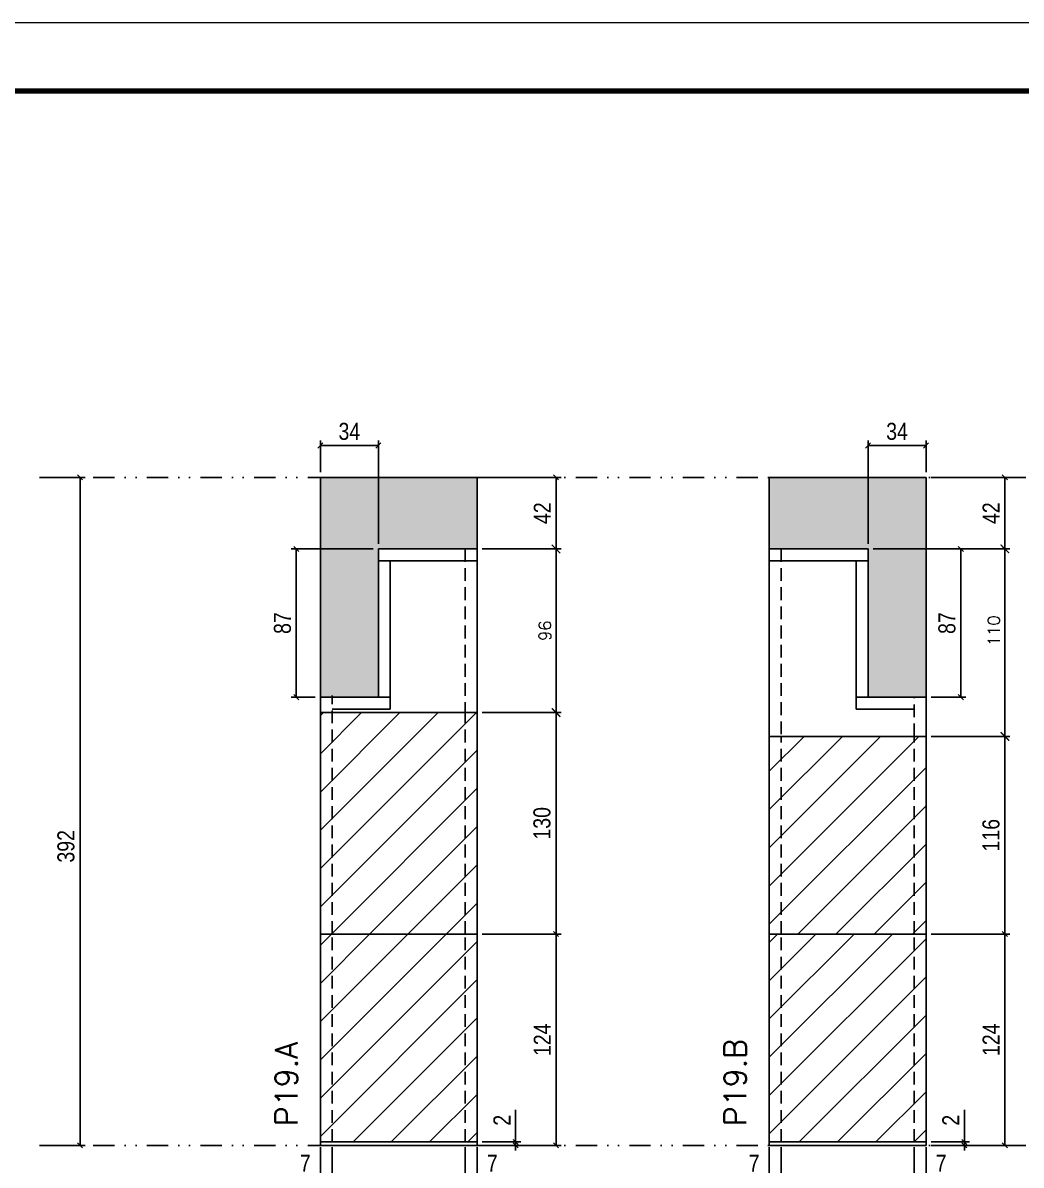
# Model space of a CAD drawing. Extents: x 28748 to 35002, y 14885 to 43501.
# Drawn here: x 30745 to 31330, y 34790 to 35461 of the extents above; entities that cross this region are included whole.
import ezdxf

# ---------------------------------------------------------------- set-up
doc = ezdxf.new("R2010")
doc.units = 0
for name, pattern in [('DASHED', [0.75, 0.5, -0.25]), ('DIVIDE2', [0.625, 0.25, -0.125, 0, -0.125, 0, -0.125]), ('HIDDEN', [0.375, 0.25, -0.125])]:
    doc.linetypes.add(name, pattern=pattern)
for name, color, linetype in [('COTA', 241, 'Continuous'), ('FUNDOS', 1, 'Continuous'), ('Nível', 160, 'Continuous'), ('Painéis', 200, 'Continuous'), ('SARR_2.2x7', 40, 'Continuous'), ('Sarrafo de Pressão', 42, 'HIDDEN')]:
    doc.layers.add(name, color=color, linetype=linetype)
for name, color, linetype, lineweight in [('Folhas', 255, 'Continuous', 9), ('Hachura', 251, 'Continuous', 9), ('SARRAFO DE PRESSAO', 251, 'DASHED', 9), ('Texto Seção', 7, 'Continuous', 15)]:
    doc.layers.add(name, color=color, linetype=linetype, lineweight=lineweight)
doc.styles.add('COTA TECNICA', font='techl___.ttf', dxfattribs={"height": 10})
doc.styles.add('COTA TECNICA-50', font='techl___.ttf', dxfattribs={"height": 10})
doc.styles.add('REGUA-120', font='ROMANS.shx', dxfattribs={"height": 15})
doc.styles.add('ROMANS', font='romans.shx')
doc.dimstyles.new('COTA PAINEL-50', dxfattribs={"dimtxt": 10, "dimasz": 3, "dimexe": 3, "dimexo": 3, "dimgap": 3, "dimtad": 1, "dimdec": 1, "dimzin": 12, "dimdsep": 46, "dimtxsty": 'COTA TECNICA-50', "dimblk1": 'OBLIQUE', "dimblk2": 'OBLIQUE', "dimsah": 1, "dimcen": 0.9, "dimclrd": 4, "dimclre": 4, "dimclrt": 240, "dimadec": 1, "dimazin": 3, "dimtfac": 1, "dimtdec": 1, "dimtmove": 0, "dimatfit": 3, "dimfxl": 1, "dimtolj": 1, "dimtzin": 12, "dimarcsym": 0})
doc.dimstyles.new('Cota Paínel', dxfattribs={"dimtxt": 7, "dimasz": 5, "dimexe": 3, "dimexo": 3, "dimgap": 3, "dimtad": 1, "dimdec": 1, "dimzin": 12, "dimdsep": 46, "dimtxsty": 'ROMANS', "dimblk": 'ARCHTICK', "dimcen": 0, "dimclrd": 4, "dimclre": 4, "dimclrt": 1, "dimadec": 1, "dimazin": 3, "dimtfac": 1, "dimtdec": 1, "dimtmove": 0, "dimatfit": 3, "dimldrblk": 'OBLIQUE', "dimfxl": 1, "dimtolj": 1, "dimtzin": 12, "dimarcsym": 0})
doc.dimstyles.new('PAINEL', dxfattribs={"dimtxt": 10, "dimasz": 3, "dimexe": 3, "dimexo": 3, "dimgap": 3, "dimtad": 1, "dimdec": 1, "dimzin": 12, "dimdsep": 46, "dimtxsty": 'COTA TECNICA', "dimblk1": 'OBLIQUE', "dimblk2": 'OBLIQUE', "dimsah": 1, "dimcen": 0.9, "dimclrd": 4, "dimclre": 4, "dimclrt": 240, "dimadec": 1, "dimazin": 3, "dimtfac": 1, "dimtdec": 1, "dimtmove": 0, "dimatfit": 3, "dimfxl": 1, "dimtolj": 1, "dimtzin": 12, "dimarcsym": 0})
pattern_1 = [(45, (28374.635, 35518.069), (-11.22532, 11.22532), [])]

# ---------------------------------------------------------------- blocks, each defined once
blk = doc.blocks.new('9999999999')
at = {"layer": 'Folhas'}
blk.add_lwpolyline([(98138.98, 34190.21), (99623.98, 34190.21), (99623.98, 35240.21), (98138.98, 35240.21)], close=True, dxfattribs=at)
at = {"layer": 'Folhas', "color": 30, "const_width": 3}
blk.add_lwpolyline([(98213.98, 34230.21), (99583.98, 34230.21), (99583.98, 35200.21), (98213.98, 35200.21)], close=True, dxfattribs=at)
blk = doc.blocks.new('_Oblique')
at = {"color": 0, "linetype": 'ByBlock', "lineweight": -2}
blk.add_line((-0.5, -0.5), (0.5, 0.5), dxfattribs=at)
blk = doc.blocks.new('*D1644')
at = {"layer": 'COTA', "color": 4, "linetype": 'ByBlock', "lineweight": -2, "transparency": 16777216}
for p, q in [((30757.5, 35194), (30781.22, 35194)), ((30778.22, 35194), (30778.22, 34802)), ((30757.5, 34802), (30781.22, 34802))]:
    blk.add_line(p, q, dxfattribs=at)
at = {"layer": 'Defpoints', "color": 0, "linetype": 'ByBlock', "transparency": 16777216}
for p in [(30754.5, 35194), (30754.5, 34802), (30778.22, 34802)]:
    blk.add_point(p, dxfattribs=at)
at = {"layer": 'COTA', "color": 4, "linetype": 'ByBlock', "lineweight": -2, "transparency": 16777216, "xscale": 3, "yscale": 3, "zscale": 3}
for p, rotation in [((30778.22, 35194), 90), ((30778.22, 34802), 270)]:
    blk.add_blockref('_Oblique', p, dxfattribs=dict(at, rotation=rotation))
at = {"layer": 'COTA', "color": 240, "linetype": 'ByBlock', "transparency": 16777216, "insert": (30769.97, 34977.5), "char_height": 10, "attachment_point": 5, "rotation": 90, "style": 'COTA TECNICA'}
blk.add_mtext('\\A1;392', dxfattribs=at)
blk = doc.blocks.new('*D645')
at = {"layer": 'COTA', "color": 4, "lineweight": -2, "transparency": 16777216}
for p, q in [((30919.2, 34801), (30919.2, 34746.83)), ((31011.2, 34801), (31011.2, 34746.83)), ((30919.2, 34749.83), (31011.2, 34749.83))]:
    blk.add_line(p, q, dxfattribs=at)
at = {"layer": 'Defpoints', "color": 0, "transparency": 16777216}
for p in [(30919.2, 34804), (31011.2, 34804), (31011.2, 34749.83)]:
    blk.add_point(p, dxfattribs=at)
at = {"layer": 'COTA', "color": 4, "lineweight": -2, "transparency": 16777216, "xscale": 3, "yscale": 3, "zscale": 3, "rotation": 180}
blk.add_blockref('_Oblique', (30919.2, 34749.83), dxfattribs=at)
at = {"layer": 'COTA', "color": 4, "lineweight": -2, "transparency": 16777216, "xscale": 3, "yscale": 3, "zscale": 3}
blk.add_blockref('_Oblique', (31011.2, 34749.83), dxfattribs=at)
at = {"layer": 'COTA', "color": 240, "transparency": 16777216, "insert": (30965.2, 34757.91), "char_height": 10, "attachment_point": 5, "style": 'COTA TECNICA'}
blk.add_mtext('\\A1;92', dxfattribs=at)
blk = doc.blocks.new('*D646')
at = {"layer": 'COTA', "color": 4, "lineweight": -2, "transparency": 16777216}
for p, q in [((31014.2, 34926), (31060.44, 34926)), ((31057.44, 34802), (31057.44, 34926)), ((31014.2, 34802), (31060.44, 34802))]:
    blk.add_line(p, q, dxfattribs=at)
at = {"layer": 'Defpoints', "color": 0, "transparency": 16777216}
for p in [(31011.2, 34926), (31057.44, 34926), (31011.2, 34802)]:
    blk.add_point(p, dxfattribs=at)
at = {"layer": 'COTA', "color": 4, "lineweight": -2, "transparency": 16777216, "xscale": 3, "yscale": 3, "zscale": 3}
for p, rotation in [((31057.44, 34926), 90), ((31057.44, 34802), 270)]:
    blk.add_blockref('_Oblique', p, dxfattribs=dict(at, rotation=rotation))
at = {"layer": 'COTA', "color": 240, "transparency": 16777216, "insert": (31049.37, 34864), "char_height": 10, "attachment_point": 5, "rotation": 90, "style": 'COTA TECNICA-50'}
blk.add_mtext('\\A1;124', dxfattribs=at)
blk = doc.blocks.new('*D647')
at = {"layer": 'COTA', "color": 4, "lineweight": -2, "transparency": 16777216}
for p, q in [((31033.73, 34804), (31033.73, 34822.8)), ((31014.2, 34804), (31036.73, 34804)), ((31033.73, 34802), (31033.73, 34804)), ((31014.2, 34802), (31036.73, 34802)), ((31033.73, 34802), (31033.73, 34799))]:
    blk.add_line(p, q, dxfattribs=at)
at = {"layer": 'Defpoints', "color": 0, "transparency": 16777216}
for p in [(31011.2, 34804), (31011.2, 34802), (31033.73, 34802)]:
    blk.add_point(p, dxfattribs=at)
at = {"layer": 'COTA', "color": 4, "lineweight": -2, "transparency": 16777216, "xscale": 3, "yscale": 3, "zscale": 3}
for p, rotation in [((31033.73, 34804), 270), ((31033.73, 34802), 90)]:
    blk.add_blockref('_Oblique', p, dxfattribs=dict(at, rotation=rotation))
at = {"layer": 'COTA', "color": 240, "transparency": 16777216, "insert": (31025.73, 34816.75), "char_height": 10, "attachment_point": 5, "rotation": 90, "style": 'COTA TECNICA-50'}
blk.add_mtext('\\A1;2', dxfattribs=at)
blk = doc.blocks.new('*D648')
at = {"layer": 'COTA', "color": 4, "lineweight": -2, "transparency": 16777216}
for p, q in [((30919.2, 34799), (30919.2, 34780.49)), ((30926.2, 34801), (30926.2, 34780.49)), ((30919.2, 34783.49), (30904.47, 34783.49)), ((30926.2, 34783.49), (30919.2, 34783.49))]:
    blk.add_line(p, q, dxfattribs=at)
at = {"layer": 'Defpoints', "color": 0, "transparency": 16777216}
for p in [(30926.2, 34804), (30919.2, 34802), (30919.2, 34783.49)]:
    blk.add_point(p, dxfattribs=at)
at = {"layer": 'COTA', "color": 4, "lineweight": -2, "transparency": 16777216, "xscale": 3, "yscale": 3, "zscale": 3, "rotation": 180}
blk.add_blockref('_Oblique', (30919.2, 34783.49), dxfattribs=at)
at = {"layer": 'COTA', "color": 4, "lineweight": -2, "transparency": 16777216, "xscale": 3, "yscale": 3, "zscale": 3}
blk.add_blockref('_Oblique', (30926.2, 34783.49), dxfattribs=at)
at = {"layer": 'COTA', "color": 240, "transparency": 16777216, "insert": (30910.34, 34791.56), "char_height": 10, "attachment_point": 5, "style": 'COTA TECNICA-50'}
blk.add_mtext('\\A1;7', dxfattribs=at)
blk = doc.blocks.new('*D649')
at = {"layer": 'COTA', "color": 4, "lineweight": -2, "transparency": 16777216}
for p, q in [((31004.2, 34801), (31004.2, 34780.49)), ((31011.2, 34799), (31011.2, 34780.49)), ((31004.2, 34783.49), (31011.2, 34783.49)), ((31011.2, 34783.49), (31025.93, 34783.49))]:
    blk.add_line(p, q, dxfattribs=at)
at = {"layer": 'Defpoints', "color": 0, "transparency": 16777216}
for p in [(31004.2, 34804), (31011.2, 34802), (31011.2, 34783.49)]:
    blk.add_point(p, dxfattribs=at)
at = {"layer": 'COTA', "color": 4, "lineweight": -2, "transparency": 16777216, "xscale": 3, "yscale": 3, "zscale": 3, "rotation": 180}
blk.add_blockref('_Oblique', (31004.2, 34783.49), dxfattribs=at)
at = {"layer": 'COTA', "color": 4, "lineweight": -2, "transparency": 16777216, "xscale": 3, "yscale": 3, "zscale": 3}
blk.add_blockref('_Oblique', (31011.2, 34783.49), dxfattribs=at)
at = {"layer": 'COTA', "color": 240, "transparency": 16777216, "insert": (31020.07, 34791.56), "char_height": 10, "attachment_point": 5, "style": 'COTA TECNICA-50'}
blk.add_mtext('\\A1;7', dxfattribs=at)
blk = doc.blocks.new('*D736')
at = {"layer": 'COTA', "color": 4, "lineweight": -2, "transparency": 16777216}
for p, q in [((31182.49, 34801), (31182.49, 34746.83)), ((31274.49, 34801), (31274.49, 34746.83)), ((31182.49, 34749.83), (31274.49, 34749.83))]:
    blk.add_line(p, q, dxfattribs=at)
at = {"layer": 'Defpoints', "color": 0, "transparency": 16777216}
for p in [(31182.49, 34804), (31274.49, 34804), (31274.49, 34749.83)]:
    blk.add_point(p, dxfattribs=at)
at = {"layer": 'COTA', "color": 4, "lineweight": -2, "transparency": 16777216, "xscale": 3, "yscale": 3, "zscale": 3, "rotation": 180}
blk.add_blockref('_Oblique', (31182.49, 34749.83), dxfattribs=at)
at = {"layer": 'COTA', "color": 4, "lineweight": -2, "transparency": 16777216, "xscale": 3, "yscale": 3, "zscale": 3}
blk.add_blockref('_Oblique', (31274.49, 34749.83), dxfattribs=at)
at = {"layer": 'COTA', "color": 240, "transparency": 16777216, "insert": (31228.49, 34757.91), "char_height": 10, "attachment_point": 5, "style": 'COTA TECNICA'}
blk.add_mtext('\\A1;92', dxfattribs=at)
blk = doc.blocks.new('*D737')
at = {"layer": 'COTA', "color": 4, "lineweight": -2, "transparency": 16777216}
for p, q in [((31277.49, 34926), (31323.73, 34926)), ((31320.73, 34802), (31320.73, 34926)), ((31277.49, 34802), (31323.73, 34802))]:
    blk.add_line(p, q, dxfattribs=at)
at = {"layer": 'Defpoints', "color": 0, "transparency": 16777216}
for p in [(31274.49, 34926), (31320.73, 34926), (31274.49, 34802)]:
    blk.add_point(p, dxfattribs=at)
at = {"layer": 'COTA', "color": 4, "lineweight": -2, "transparency": 16777216, "xscale": 3, "yscale": 3, "zscale": 3}
for p, rotation in [((31320.73, 34926), 90), ((31320.73, 34802), 270)]:
    blk.add_blockref('_Oblique', p, dxfattribs=dict(at, rotation=rotation))
at = {"layer": 'COTA', "color": 240, "transparency": 16777216, "insert": (31312.66, 34864), "char_height": 10, "attachment_point": 5, "rotation": 90, "style": 'COTA TECNICA-50'}
blk.add_mtext('\\A1;124', dxfattribs=at)
blk = doc.blocks.new('*D738')
at = {"layer": 'COTA', "color": 4, "lineweight": -2, "transparency": 16777216}
for p, q in [((31297.02, 34804), (31297.02, 34822.8)), ((31277.49, 34804), (31300.02, 34804)), ((31297.02, 34802), (31297.02, 34804)), ((31277.49, 34802), (31300.02, 34802)), ((31297.02, 34802), (31297.02, 34799))]:
    blk.add_line(p, q, dxfattribs=at)
at = {"layer": 'Defpoints', "color": 0, "transparency": 16777216}
for p in [(31274.49, 34804), (31274.49, 34802), (31297.02, 34802)]:
    blk.add_point(p, dxfattribs=at)
at = {"layer": 'COTA', "color": 4, "lineweight": -2, "transparency": 16777216, "xscale": 3, "yscale": 3, "zscale": 3}
for p, rotation in [((31297.02, 34804), 270), ((31297.02, 34802), 90)]:
    blk.add_blockref('_Oblique', p, dxfattribs=dict(at, rotation=rotation))
at = {"layer": 'COTA', "color": 240, "transparency": 16777216, "insert": (31289.02, 34816.75), "char_height": 10, "attachment_point": 5, "rotation": 90, "style": 'COTA TECNICA-50'}
blk.add_mtext('\\A1;2', dxfattribs=at)
blk = doc.blocks.new('*D739')
at = {"layer": 'COTA', "color": 4, "lineweight": -2, "transparency": 16777216}
for p, q in [((31182.49, 34799), (31182.49, 34780.49)), ((31189.49, 34801), (31189.49, 34780.49)), ((31182.49, 34783.49), (31167.76, 34783.49)), ((31189.49, 34783.49), (31182.49, 34783.49))]:
    blk.add_line(p, q, dxfattribs=at)
at = {"layer": 'Defpoints', "color": 0, "transparency": 16777216}
for p in [(31189.49, 34804), (31182.49, 34802), (31182.49, 34783.49)]:
    blk.add_point(p, dxfattribs=at)
at = {"layer": 'COTA', "color": 4, "lineweight": -2, "transparency": 16777216, "xscale": 3, "yscale": 3, "zscale": 3, "rotation": 180}
blk.add_blockref('_Oblique', (31182.49, 34783.49), dxfattribs=at)
at = {"layer": 'COTA', "color": 4, "lineweight": -2, "transparency": 16777216, "xscale": 3, "yscale": 3, "zscale": 3}
blk.add_blockref('_Oblique', (31189.49, 34783.49), dxfattribs=at)
at = {"layer": 'COTA', "color": 240, "transparency": 16777216, "insert": (31173.63, 34791.56), "char_height": 10, "attachment_point": 5, "style": 'COTA TECNICA-50'}
blk.add_mtext('\\A1;7', dxfattribs=at)
blk = doc.blocks.new('*D740')
at = {"layer": 'COTA', "color": 4, "lineweight": -2, "transparency": 16777216}
for p, q in [((31267.49, 34801), (31267.49, 34780.49)), ((31274.49, 34799), (31274.49, 34780.49)), ((31267.49, 34783.49), (31274.49, 34783.49)), ((31274.49, 34783.49), (31289.22, 34783.49))]:
    blk.add_line(p, q, dxfattribs=at)
at = {"layer": 'Defpoints', "color": 0, "transparency": 16777216}
for p in [(31267.49, 34804), (31274.49, 34802), (31274.49, 34783.49)]:
    blk.add_point(p, dxfattribs=at)
at = {"layer": 'COTA', "color": 4, "lineweight": -2, "transparency": 16777216, "xscale": 3, "yscale": 3, "zscale": 3, "rotation": 180}
blk.add_blockref('_Oblique', (31267.49, 34783.49), dxfattribs=at)
at = {"layer": 'COTA', "color": 4, "lineweight": -2, "transparency": 16777216, "xscale": 3, "yscale": 3, "zscale": 3}
blk.add_blockref('_Oblique', (31274.49, 34783.49), dxfattribs=at)
at = {"layer": 'COTA', "color": 240, "transparency": 16777216, "insert": (31283.36, 34791.56), "char_height": 10, "attachment_point": 5, "style": 'COTA TECNICA-50'}
blk.add_mtext('\\A1;7', dxfattribs=at)
blk = doc.blocks.new('*D741')
at = {"layer": 'Defpoints', "color": 0, "linetype": 'ByBlock', "transparency": 16777216}
for p in [(31274.49, 35042), (31320.73, 35042), (31274.49, 34926)]:
    blk.add_point(p, dxfattribs=at)
at = {"layer": 'FUNDOS', "color": 4, "linetype": 'ByBlock', "lineweight": -2, "transparency": 16777216}
for p, q in [((31277.49, 35042), (31323.73, 35042)), ((31320.73, 34926), (31320.73, 35042)), ((31277.49, 34926), (31323.73, 34926))]:
    blk.add_line(p, q, dxfattribs=at)
at = {"layer": 'FUNDOS', "color": 4, "linetype": 'ByBlock', "lineweight": -2, "transparency": 16777216, "xscale": 3, "yscale": 3, "zscale": 3}
for p, rotation in [((31320.73, 35042), 90), ((31320.73, 34926), 270)]:
    blk.add_blockref('_Oblique', p, dxfattribs=dict(at, rotation=rotation))
at = {"layer": 'FUNDOS', "color": 240, "linetype": 'ByBlock', "transparency": 16777216, "insert": (31312.63, 34984), "char_height": 10, "attachment_point": 5, "rotation": 90, "style": 'COTA TECNICA'}
blk.add_mtext('\\A1;116', dxfattribs=at)
blk = doc.blocks.new('_ArchTick')
at = {"color": 0, "linetype": 'ByBlock', "const_width": 0.15}
blk.add_lwpolyline([(-0.5, -0.5), (0.5, 0.5)], dxfattribs=at)
blk = doc.blocks.new('*D1362')
at = {"layer": 'COTA', "color": 4, "lineweight": -2, "transparency": 16777216}
for p, q in [((31014.2, 35152), (31060.44, 35152)), ((31057.44, 35152), (31057.44, 35056)), ((31014.2, 35056), (31060.44, 35056))]:
    blk.add_line(p, q, dxfattribs=at)
at = {"layer": 'Defpoints', "color": 0, "transparency": 16777216}
for p in [(31011.2, 35152), (31011.2, 35056), (31057.44, 35056)]:
    blk.add_point(p, dxfattribs=at)
at = {"layer": 'COTA', "color": 4, "lineweight": -2, "transparency": 16777216, "xscale": 5, "yscale": 5, "zscale": 5}
for p, rotation in [((31057.44, 35152), 90), ((31057.44, 35056), 270)]:
    blk.add_blockref('_ArchTick', p, dxfattribs=dict(at, rotation=rotation))
at = {"layer": 'COTA', "color": 1, "transparency": 16777216, "insert": (31050.94, 35104), "char_height": 7, "attachment_point": 5, "rotation": 90, "style": 'ROMANS'}
blk.add_mtext('\\A1;96', dxfattribs=at)
blk = doc.blocks.new('*D2176')
at = {"layer": 'COTA', "color": 4, "lineweight": -2, "transparency": 16777216}
for p, q in [((31014.2, 35194), (31060.44, 35194)), ((31057.44, 35152), (31057.44, 35194)), ((31014.2, 35152), (31060.44, 35152))]:
    blk.add_line(p, q, dxfattribs=at)
at = {"layer": 'Defpoints', "color": 0, "transparency": 16777216}
for p in [(31011.2, 35194), (31057.44, 35194), (31011.2, 35152)]:
    blk.add_point(p, dxfattribs=at)
at = {"layer": 'COTA', "color": 4, "lineweight": -2, "transparency": 16777216, "xscale": 3, "yscale": 3, "zscale": 3}
for p, rotation in [((31057.44, 35194), 90), ((31057.44, 35152), 270)]:
    blk.add_blockref('_Oblique', p, dxfattribs=dict(at, rotation=rotation))
at = {"layer": 'COTA', "color": 240, "transparency": 16777216, "insert": (31049.37, 35173), "char_height": 10, "attachment_point": 5, "rotation": 90, "style": 'COTA TECNICA'}
blk.add_mtext('\\A1;42', dxfattribs=at)
blk = doc.blocks.new('*D2177')
at = {"layer": 'COTA', "color": 4, "lineweight": -2, "transparency": 16777216}
for p, q in [((31014.2, 35056), (31060.44, 35056)), ((31057.44, 34926), (31057.44, 35056)), ((31014.2, 34926), (31060.44, 34926))]:
    blk.add_line(p, q, dxfattribs=at)
at = {"layer": 'Defpoints', "color": 0, "transparency": 16777216}
for p in [(31011.2, 35056), (31057.44, 35056), (31011.2, 34926)]:
    blk.add_point(p, dxfattribs=at)
at = {"layer": 'COTA', "color": 4, "lineweight": -2, "transparency": 16777216, "xscale": 3, "yscale": 3, "zscale": 3}
for p, rotation in [((31057.44, 35056), 90), ((31057.44, 34926), 270)]:
    blk.add_blockref('_Oblique', p, dxfattribs=dict(at, rotation=rotation))
at = {"layer": 'COTA', "color": 240, "transparency": 16777216, "insert": (31049.22, 34991), "char_height": 10, "attachment_point": 5, "rotation": 90, "style": 'COTA TECNICA'}
blk.add_mtext('\\A1;130', dxfattribs=at)
blk = doc.blocks.new('*D2178')
at = {"layer": 'COTA', "color": 4, "lineweight": -2, "transparency": 16777216}
for p, q in [((30950.2, 35152), (30902.07, 35152)), ((30905.07, 35152), (30905.07, 35065)), ((30916.2, 35065), (30902.07, 35065))]:
    blk.add_line(p, q, dxfattribs=at)
at = {"layer": 'Defpoints', "color": 0, "transparency": 16777216}
for p in [(30953.2, 35152), (30905.07, 35065), (30919.2, 35065)]:
    blk.add_point(p, dxfattribs=at)
at = {"layer": 'COTA', "color": 4, "lineweight": -2, "transparency": 16777216, "xscale": 3, "yscale": 3, "zscale": 3}
for p, rotation in [((30905.07, 35152), 90), ((30905.07, 35065), 270)]:
    blk.add_blockref('_Oblique', p, dxfattribs=dict(at, rotation=rotation))
at = {"layer": 'COTA', "color": 240, "transparency": 16777216, "insert": (30896.98, 35108.5), "char_height": 10, "attachment_point": 5, "rotation": 90, "style": 'COTA TECNICA'}
blk.add_mtext('\\A1;87', dxfattribs=at)
blk = doc.blocks.new('*D2295')
at = {"layer": 'COTA', "color": 4, "lineweight": -2, "transparency": 16777216}
for p, q in [((30919.2, 35197), (30919.2, 35215.72)), ((30919.2, 35212.72), (30953.2, 35212.72)), ((30953.2, 35155), (30953.2, 35215.72))]:
    blk.add_line(p, q, dxfattribs=at)
at = {"layer": 'Defpoints', "color": 0, "transparency": 16777216}
for p in [(30953.2, 35212.72), (30919.2, 35194), (30953.2, 35152)]:
    blk.add_point(p, dxfattribs=at)
at = {"layer": 'COTA', "color": 4, "lineweight": -2, "transparency": 16777216, "xscale": 3, "yscale": 3, "zscale": 3, "rotation": 180}
blk.add_blockref('_Oblique', (30919.2, 35212.72), dxfattribs=at)
at = {"layer": 'COTA', "color": 4, "lineweight": -2, "transparency": 16777216, "xscale": 3, "yscale": 3, "zscale": 3}
blk.add_blockref('_Oblique', (30953.2, 35212.72), dxfattribs=at)
at = {"layer": 'COTA', "color": 240, "transparency": 16777216, "insert": (30936.2, 35220.94), "char_height": 10, "attachment_point": 5, "style": 'COTA TECNICA'}
blk.add_mtext('\\A1;34', dxfattribs=at)
blk = doc.blocks.new('*D2493')
at = {"layer": 'COTA', "color": 4, "lineweight": -2, "transparency": 16777216}
for p, q in [((31243.49, 35152), (31323.73, 35152)), ((31320.73, 35152), (31320.73, 35042)), ((31277.49, 35042), (31323.73, 35042))]:
    blk.add_line(p, q, dxfattribs=at)
at = {"layer": 'Defpoints', "color": 0, "transparency": 16777216}
for p in [(31240.49, 35152), (31274.49, 35042), (31320.73, 35042)]:
    blk.add_point(p, dxfattribs=at)
at = {"layer": 'COTA', "color": 4, "lineweight": -2, "transparency": 16777216, "xscale": 5, "yscale": 5, "zscale": 5}
for p, rotation in [((31320.73, 35152), 90), ((31320.73, 35042), 270)]:
    blk.add_blockref('_ArchTick', p, dxfattribs=dict(at, rotation=rotation))
at = {"layer": 'COTA', "color": 1, "transparency": 16777216, "insert": (31314.23, 35104), "char_height": 7, "attachment_point": 5, "rotation": 90, "style": 'ROMANS'}
blk.add_mtext('\\A1;110', dxfattribs=at)
blk = doc.blocks.new('*D2495')
at = {"layer": 'COTA', "color": 4, "lineweight": -2, "transparency": 16777216}
for p, q in [((31277.49, 35194), (31323.73, 35194)), ((31320.73, 35152), (31320.73, 35194)), ((31243.49, 35152), (31323.73, 35152))]:
    blk.add_line(p, q, dxfattribs=at)
at = {"layer": 'Defpoints', "color": 0, "transparency": 16777216}
for p in [(31274.49, 35194), (31320.73, 35194), (31240.49, 35152)]:
    blk.add_point(p, dxfattribs=at)
at = {"layer": 'COTA', "color": 4, "lineweight": -2, "transparency": 16777216, "xscale": 3, "yscale": 3, "zscale": 3}
for p, rotation in [((31320.73, 35194), 90), ((31320.73, 35152), 270)]:
    blk.add_blockref('_Oblique', p, dxfattribs=dict(at, rotation=rotation))
at = {"layer": 'COTA', "color": 240, "transparency": 16777216, "insert": (31312.66, 35173), "char_height": 10, "attachment_point": 5, "rotation": 90, "style": 'COTA TECNICA'}
blk.add_mtext('\\A1;42', dxfattribs=at)
blk = doc.blocks.new('*D2496')
at = {"layer": 'COTA', "color": 4, "lineweight": -2, "transparency": 16777216}
for p, q in [((31243.49, 35152), (31297.88, 35152)), ((31294.88, 35152), (31294.88, 35065)), ((31277.49, 35065), (31297.88, 35065))]:
    blk.add_line(p, q, dxfattribs=at)
at = {"layer": 'Defpoints', "color": 0, "transparency": 16777216}
for p in [(31240.49, 35152), (31274.49, 35065), (31294.88, 35065)]:
    blk.add_point(p, dxfattribs=at)
at = {"layer": 'COTA', "color": 4, "lineweight": -2, "transparency": 16777216, "xscale": 3, "yscale": 3, "zscale": 3}
for p, rotation in [((31294.88, 35152), 90), ((31294.88, 35065), 270)]:
    blk.add_blockref('_Oblique', p, dxfattribs=dict(at, rotation=rotation))
at = {"layer": 'COTA', "color": 240, "transparency": 16777216, "insert": (31286.79, 35108.5), "char_height": 10, "attachment_point": 5, "rotation": 90, "style": 'COTA TECNICA'}
blk.add_mtext('\\A1;87', dxfattribs=at)
blk = doc.blocks.new('*D2497')
at = {"layer": 'COTA', "color": 4, "lineweight": -2, "transparency": 16777216}
for p, q in [((31240.49, 35155), (31240.49, 35215.72)), ((31274.49, 35212.72), (31240.49, 35212.72)), ((31274.49, 35197), (31274.49, 35215.72))]:
    blk.add_line(p, q, dxfattribs=at)
at = {"layer": 'Defpoints', "color": 0, "transparency": 16777216}
for p in [(31240.49, 35212.72), (31274.49, 35194), (31240.49, 35152)]:
    blk.add_point(p, dxfattribs=at)
at = {"layer": 'COTA', "color": 4, "lineweight": -2, "transparency": 16777216, "xscale": 3, "yscale": 3, "zscale": 3, "rotation": 180}
blk.add_blockref('_Oblique', (31240.49, 35212.72), dxfattribs=at)
at = {"layer": 'COTA', "color": 4, "lineweight": -2, "transparency": 16777216, "xscale": 3, "yscale": 3, "zscale": 3}
blk.add_blockref('_Oblique', (31274.49, 35212.72), dxfattribs=at)
at = {"layer": 'COTA', "color": 240, "transparency": 16777216, "insert": (31257.49, 35220.94), "char_height": 10, "attachment_point": 5, "style": 'COTA TECNICA'}
blk.add_mtext('\\A1;34', dxfattribs=at)

msp = doc.modelspace()

# ---------------------------------------------------------------- hatches: boundary and pattern name
at = {"layer": 'COTA', "linetype": 'ByBlock'}
h = msp.add_hatch(dxfattribs=at)
h.set_pattern_fill('AR-CONC', color=256, scale=0.03)
h.set_pattern_definition([(50, (0, 41), (5.46554007, -0.47817257), [0.5715, -6.2865]), (355, (0, 41), (-1.05730264, 5.73170536), [0.4572, -5.0292175]), (100.451445, (0.4555, 40.96), (4.4082374, 5.25353256), [0.48570026, -5.34270734]), (46.1842, (0, 42.524), (8.1323712, -1.2612698), [0.85725, -9.42975]), (96.635558, (0.678, 42.419), (7.122124, 7.4227837), [0.7285507, -8.0140682]), (351.184151, (0, 42.524), (7.122124, 7.4227837), [0.685799, -7.543792]), (21, (0.762, 42.143), (4.54843174, -3.06795595), [0.5715, -6.2865]), (326, (0.762, 42.143), (1.85406085, 5.525639), [0.4572, -5.0292]), (71.451445, (1.141, 41.8873), (6.4024926, 2.45768307), [0.48570026, -5.3426981]), (37.5, (0, 41), (0.0926581, 2.53665117), [0, -4.96824, 0, -5.1054, 0, -5.04825]), (7.5, (0, 41), (2.00458988, 3.00541724), [0, -2.91084, 0, -4.85394, 0, -1.92405]), (327.5, (-1.6993, 41), (4.067717855, -0.17186232), [0, -1.905, 0, -5.9436, 0, -7.8867]), (317.5, (-2.4613, 41), (4.44387544, 0.76279473), [0, -2.4765, 0, -3.94716, 0, -5.6007])])
h.paths.add_polyline_path([(31011.2, 35152), (31011.2, 35194), (30919.2, 35194), (30919.2, 35065), (30953.2, 35065), (30953.2, 35152)])
h = msp.add_hatch(dxfattribs=at)
h.set_pattern_fill('AR-CONC', color=256, scale=0.03)
h.set_pattern_definition([(50, (263.29, 41), (5.46554007, -0.47817257), [0.5715, -6.2865]), (355, (263.29, 41), (-1.05730264, 5.73170536), [0.4572, -5.0292175]), (100.451445, (263.7455, 40.96), (4.4082374, 5.25353256), [0.48570026, -5.34270734]), (46.1842, (263.29, 42.524), (8.1323712, -1.2612698), [0.85725, -9.42975]), (96.635558, (263.968, 42.419), (7.122124, 7.4227837), [0.7285507, -8.0140682]), (351.184151, (263.29, 42.524), (7.122124, 7.4227837), [0.685799, -7.543792]), (21, (264.052, 42.143), (4.54843174, -3.06795595), [0.5715, -6.2865]), (326, (264.052, 42.143), (1.85406085, 5.525639), [0.4572, -5.0292]), (71.451445, (264.431, 41.8873), (6.4024926, 2.45768307), [0.48570026, -5.3426981]), (37.5, (263.29, 41), (0.0926581, 2.53665117), [0, -4.96824, 0, -5.1054, 0, -5.04825]), (7.5, (263.29, 41), (2.00458988, 3.00541724), [0, -2.91084, 0, -4.85394, 0, -1.92405]), (327.5, (261.5908, 41), (4.067717855, -0.17186232), [0, -1.905, 0, -5.9436, 0, -7.8867]), (317.5, (260.8288, 41), (4.44387544, 0.76279473), [0, -2.4765, 0, -3.94716, 0, -5.6007])])
h.paths.add_polyline_path([(31240.49, 35152), (31240.49, 35065), (31274.49, 35065), (31274.49, 35194), (31182.49, 35194), (31182.49, 35152)])
at = {"layer": 'Hachura', "linetype": 'ByBlock'}
h = msp.add_hatch(dxfattribs=at)
h.set_pattern_fill('ANSI31', color=256, scale=5)
h.set_pattern_definition(pattern_1)
h.paths.add_polyline_path([(31011.2, 35056), (30919.2, 35056), (30919.2, 34926), (31011.2, 34926)])
at = {"layer": 'Hachura'}
h = msp.add_hatch(dxfattribs=at)
h.set_pattern_fill('ANSI31', color=256, scale=5)
h.paths.add_polyline_path([(31274.49, 35042), (31240.49, 35042), (31182.49, 35042), (31182.49, 34926), (31274.49, 34926)])
at = {"layer": 'Hachura', "linetype": 'ByBlock'}
h = msp.add_hatch(dxfattribs=at)
h.set_pattern_fill('ANSI31', color=256, scale=5)
h.set_pattern_definition(pattern_1)
h.paths.add_polyline_path([(31011.2, 34926), (30919.2, 34926), (30919.2, 34804), (31011.2, 34804)])
h = msp.add_hatch(dxfattribs=at)
h.set_pattern_fill('ANSI31', color=256, scale=5)
h.set_pattern_definition([(45, (28322.054, 35518.069), (-11.22532, 11.22532), [])])
h.paths.add_polyline_path([(31274.49, 34926), (31182.49, 34926), (31182.49, 34804), (31274.49, 34804)])

# ---------------------------------------------------------------- linework, layer by layer
at = {"layer": 'COTA', "linetype": 'ByBlock'}
for p, q in [((30919.2, 35065), (30919.2, 35194)), ((30919.2, 35194), (31011.2, 35194)), ((31011.2, 35152), (31011.2, 35194)), ((31182.49, 35152), (31182.49, 35194)), ((31274.49, 35194), (31182.49, 35194)), ((31274.49, 35065), (31274.49, 35194))]:
    msp.add_line(p, q, dxfattribs=at)
at = {"layer": 'Nível', "color": 4, "linetype": 'DIVIDE2', "ltscale": 50}
for p, q in [((30754.5, 35194), (31764.84, 35194)), ((30754.5, 34802), (31764.84, 34802))]:
    msp.add_line(p, q, dxfattribs=at)
at = {"layer": 'Painéis'}
for p, q in [((30953.2, 35152), (31011.2, 35152)), ((30953.2, 35152), (30953.2, 35065)), ((31011.2, 35152), (31011.2, 35056)), ((31240.49, 35152), (31182.49, 35152)), ((31182.49, 35152), (31182.49, 35042)), ((31240.49, 35152), (31240.49, 35065)), ((30919.2, 35065), (30953.2, 35065)), ((30919.2, 35065), (30919.2, 35056)), ((31274.49, 35065), (31240.49, 35065)), ((31274.49, 35065), (31274.49, 35042)), ((30919.2, 35056), (31011.2, 35056)), ((31274.49, 35042), (31182.49, 35042))]:
    msp.add_line(p, q, dxfattribs=at)
for points in [[(31011.2, 35056), (31011.2, 35056), (31011.2, 34926), (30919.2, 34926), (30919.2, 35056)], [(31274.49, 35042), (31274.49, 34926), (31182.49, 34926), (31182.49, 35042), (31274.49, 35042)]]:
    msp.add_lwpolyline(points, dxfattribs=at)
for points in [[(31011.2, 35056), (31011.2, 35056), (31011.2, 35056), (31011.2, 35056)], [(31182.49, 35042), (31182.49, 35042), (31182.49, 35042), (31182.49, 35042)], [(30919.2, 34804), (31011.2, 34804), (31011.2, 34926), (30919.2, 34926)], [(31182.49, 34804), (31274.49, 34804), (31274.49, 34926), (31182.49, 34926)], [(30919.2, 34804), (31011.2, 34804), (31011.2, 34802), (30919.2, 34802)], [(31182.49, 34804), (31274.49, 34804), (31274.49, 34802), (31182.49, 34802)]]:
    msp.add_lwpolyline(points, close=True, dxfattribs=at)
at = {"layer": 'SARR_2.2x7'}
for p, q in [((30953.2, 35145), (31011.2, 35145)), ((30960.2, 35145), (30960.2, 35065)), ((31240.49, 35145), (31182.49, 35145)), ((31233.49, 35145), (31233.49, 35065)), ((30953.2, 35065), (30960.2, 35065)), ((30960.2, 35065), (30960.2, 35058)), ((31240.49, 35065), (31233.49, 35065)), ((31233.49, 35065), (31233.49, 35058)), ((30926.2, 35058), (30960.2, 35058)), ((31267.49, 35058), (31233.49, 35058))]:
    msp.add_line(p, q, dxfattribs=at)
at = {"layer": 'Sarrafo de Pressão', "ltscale": 30}
for p, q in [((31004.2, 35152), (31004.2, 35056)), ((31189.49, 35152), (31189.49, 35042)), ((30926.2, 34926), (30926.2, 35066)), ((31267.49, 35042), (31267.49, 35065)), ((31004.2, 34926), (31004.2, 35056)), ((31189.49, 34926), (31189.49, 35042)), ((31267.49, 34926), (31267.49, 35042)), ((30926.2, 34804), (30926.2, 34926)), ((31004.2, 34804), (31004.2, 34926)), ((31189.49, 34804), (31189.49, 34926)), ((31267.49, 34804), (31267.49, 34926))]:
    msp.add_line(p, q, dxfattribs=at)

# ---------------------------------------------------------------- block references
at = {"layer": 'SARRAFO DE PRESSAO', "color": 6, "linetype": 'ByBlock'}
msp.add_blockref('9999999999', (-67792.14, 220.51), dxfattribs=at)

# ---------------------------------------------------------------- texts
at = {"layer": 'Texto Seção', "char_height": 13, "width": 285.3299, "attachment_point": 7, "rotation": 90, "style": 'REGUA-120'}
for s, insert in [('P19.B', (31169.02, 34813.25)), ('P19.A', (30905.73, 34813.25))]:
    msp.add_mtext(s, dxfattribs=dict(at, insert=insert))

# ---------------------------------------------------------------- dimensions: what is measured, and where the dimension line sits
at = {"layer": 'COTA'}
for base, p1, p2, dimstyle, picture, middle in [((30953.2, 35212.72), (30919.2, 35194), (30953.2, 35152), 'PAINEL', '*D2295', (30936.2, 35220.94)), ((31011.2, 34783.49), (31004.2, 34804), (31011.2, 34802), 'COTA PAINEL-50', '*D649', (31020.07, 34791.56)), ((31274.49, 34783.49), (31267.49, 34804), (31274.49, 34802), 'COTA PAINEL-50', '*D740', (31283.36, 34791.56))]:
    dim = msp.add_linear_dim(base=base, p1=p1, p2=p2, dimstyle=dimstyle, dxfattribs=at)
    dim.commit()
    dim.dimension.update_dxf_attribs({"geometry": picture, "text_midpoint": middle})
for base, p1, p2, angle, dimstyle, picture, middle in [((31240.49, 35212.72), (31274.49, 35194), (31240.49, 35152), 180, 'PAINEL', '*D2497', (31257.49, 35220.94)), ((31057.44, 35194), (31011.2, 35152), (31011.2, 35194), 90, 'PAINEL', '*D2176', (31049.37, 35173)), ((31320.73, 35194), (31240.49, 35152), (31274.49, 35194), 90, 'PAINEL', '*D2495', (31312.66, 35173)), ((30905.07, 35065), (30953.2, 35152), (30919.2, 35065), 90, 'PAINEL', '*D2178', (30896.98, 35108.5)), ((31294.88, 35065), (31240.49, 35152), (31274.49, 35065), 90, 'PAINEL', '*D2496', (31286.79, 35108.5)), ((31057.44, 35056), (31011.2, 34926), (31011.2, 35056), 90, 'PAINEL', '*D2177', (31049.22, 34991)), ((31057.44, 34926), (31011.2, 34802), (31011.2, 34926), 90, 'COTA PAINEL-50', '*D646', (31049.37, 34864)), ((31320.73, 34926), (31274.49, 34802), (31274.49, 34926), 90, 'COTA PAINEL-50', '*D737', (31312.66, 34864)), ((30919.2, 34783.49), (30926.2, 34804), (30919.2, 34802), 180, 'COTA PAINEL-50', '*D648', (30910.34, 34791.56)), ((31182.49, 34783.49), (31189.49, 34804), (31182.49, 34802), 180, 'COTA PAINEL-50', '*D739', (31173.63, 34791.56))]:
    dim = msp.add_linear_dim(base=base, p1=p1, p2=p2, angle=angle, dimstyle=dimstyle, dxfattribs=at)
    dim.commit()
    dim.dimension.update_dxf_attribs({"geometry": picture, "text_midpoint": middle})
at = {"layer": 'COTA', "linetype": 'ByBlock'}
dim = msp.add_linear_dim(base=(30778.22, 34802), p1=(30754.5, 35194), p2=(30754.5, 34802), angle=90, dimstyle='PAINEL', dxfattribs=at)
dim.commit()
dim.dimension.update_dxf_attribs({"geometry": '*D1644', "text_midpoint": (30778.22, 34977.5), "dimtype": 160})
at = {"layer": 'COTA'}
for base, p1, p2, dimstyle, picture, middle in [((31057.44, 35056), (31011.2, 35152), (31011.2, 35056), 'Cota Paínel', '*D1362', (31057.44, 35104)), ((31320.73, 35042), (31240.49, 35152), (31274.49, 35042), 'Cota Paínel', '*D2493', (31320.73, 35104)), ((31033.73, 34802), (31011.2, 34804), (31011.2, 34802), 'COTA PAINEL-50', '*D647', (31033.73, 34816.75)), ((31297.02, 34802), (31274.49, 34804), (31274.49, 34802), 'COTA PAINEL-50', '*D738', (31297.02, 34816.75))]:
    dim = msp.add_linear_dim(base=base, p1=p1, p2=p2, angle=90, dimstyle=dimstyle, dxfattribs=at)
    dim.commit()
    dim.dimension.update_dxf_attribs({"geometry": picture, "text_midpoint": middle, "dimtype": 160})
for base, p1, p2, picture, middle in [((31011.2, 34749.83), (30919.2, 34804), (31011.2, 34804), '*D645', (30965.2, 34757.91)), ((31274.49, 34749.83), (31182.49, 34804), (31274.49, 34804), '*D736', (31228.49, 34757.91))]:
    dim = msp.add_linear_dim(base=base, p1=p1, p2=p2, dimstyle='PAINEL', override={"dimarcsym": 2}, dxfattribs=at)
    dim.commit()
    dim.dimension.update_dxf_attribs({"geometry": picture, "text_midpoint": middle})
at = {"layer": 'FUNDOS', "linetype": 'ByBlock'}
dim = msp.add_linear_dim(base=(31320.73, 35042), p1=(31274.49, 34926), p2=(31274.49, 35042), angle=90, dimstyle='PAINEL', dxfattribs=at)
dim.commit()
dim.dimension.update_dxf_attribs({"geometry": '*D741', "text_midpoint": (31312.63, 34984)})

doc.saveas('drawing.dxf')
